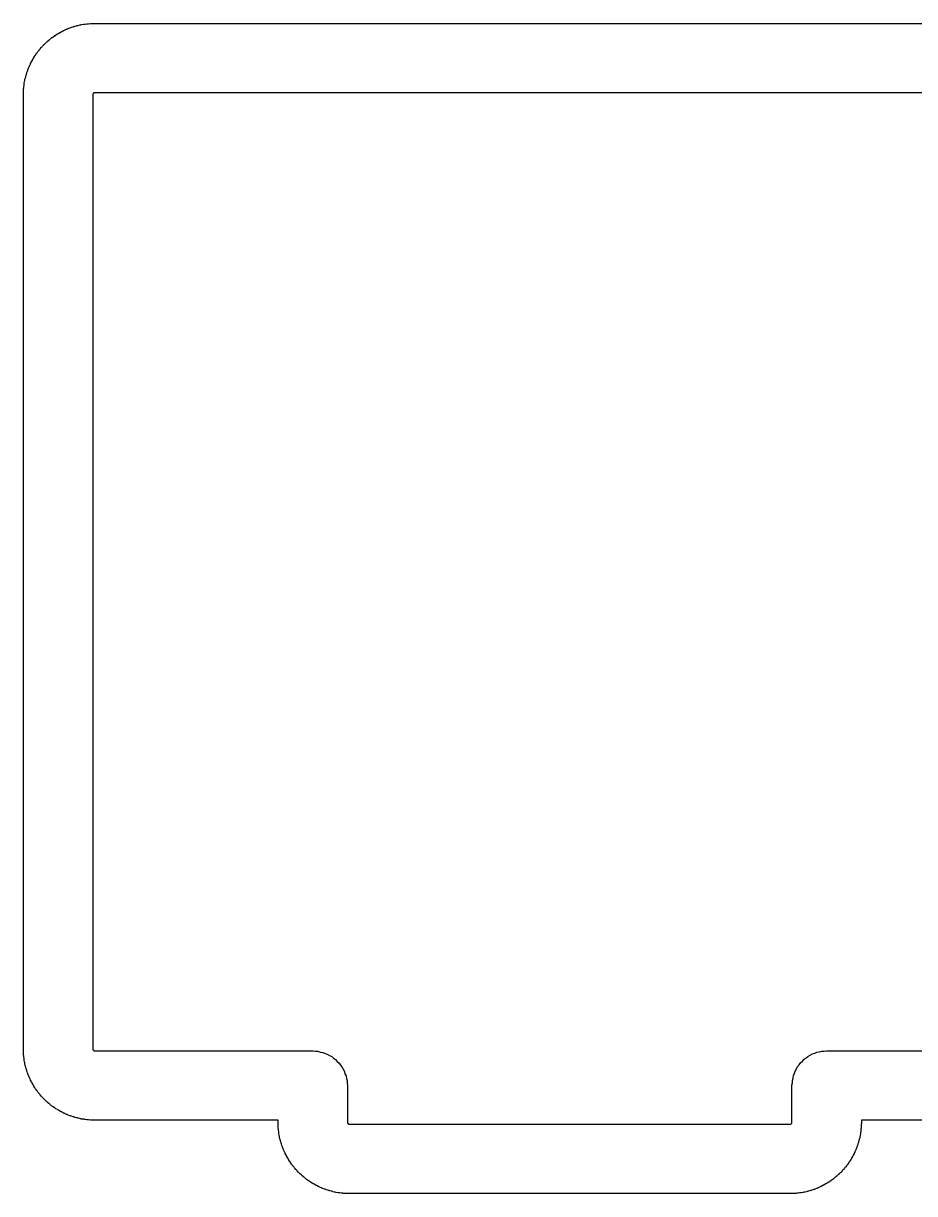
# Model space of a CAD drawing. Extents: x 19 to 282, y -150 to -67.
# Drawn here: x 233.55 to 245.69, y -104 to -88.05 of the extents above; entities that cross this region are included whole.
import ezdxf

# ---------------------------------------------------------------- set-up
doc = ezdxf.new("R2010")
doc.units = 0
doc.layers.add('BLACK', color=7, linetype='CONTINUOUS')

msp = doc.modelspace()

# ---------------------------------------------------------------- linework, layer by layer
at = {"layer": 'BLACK', "linetype": 'CONTINUOUS'}
for p, q in [((234.057, -88.1727), (234.062, -88.1699)), ((234.062, -88.1699), (234.07, -88.1668)), ((234.07, -88.1668), (234.077, -88.1618)), ((234.077, -88.1618), (234.099, -88.1509)), ((234.099, -88.1509), (234.104, -88.1483)), ((234.104, -88.1483), (234.113, -88.1456)), ((234.113, -88.1456), (234.12, -88.141)), ((234.12, -88.141), (234.142, -88.1311)), ((234.142, -88.1311), (234.148, -88.1288)), ((234.148, -88.1288), (234.156, -88.1266)), ((234.156, -88.1266), (234.164, -88.1223)), ((234.164, -88.1223), (234.186, -88.1135)), ((234.186, -88.1135), (234.192, -88.1115)), ((234.192, -88.1115), (234.2, -88.1096)), ((234.2, -88.1096), (234.208, -88.1058)), ((234.208, -88.1058), (234.231, -88.0981)), ((234.231, -88.0981), (234.237, -88.0963)), ((234.237, -88.0963), (234.245, -88.0949)), ((234.245, -88.0949), (234.253, -88.0914)), ((234.253, -88.0914), (234.277, -88.0848)), ((234.277, -88.0848), (234.282, -88.0833)), ((234.282, -88.0833), (234.291, -88.0823)), ((234.291, -88.0823), (234.299, -88.0792)), ((234.299, -88.0792), (234.323, -88.0738)), ((234.323, -88.0738), (234.329, -88.0726)), ((234.329, -88.0726), (234.337, -88.072)), ((234.337, -88.072), (234.346, -88.0693)), ((234.346, -88.0693), (234.37, -88.0651)), ((234.37, -88.0651), (234.376, -88.0641)), ((234.376, -88.0641), (234.384, -88.0639)), ((234.384, -88.0639), (234.393, -88.0616)), ((234.393, -88.0616), (234.417, -88.0586)), ((234.417, -88.0586), (234.423, -88.0579)), ((234.423, -88.0579), (234.432, -88.0582)), ((234.432, -88.0582), (234.441, -88.0563)), ((234.441, -88.0563), (234.465, -88.0545)), ((234.465, -88.0545), (234.471, -88.0541)), ((234.471, -88.0541), (234.48, -88.0548)), ((234.48, -88.0548), (234.488, -88.0533)), ((234.488, -88.0533), (234.513, -88.0527)), ((234.513, -88.0527), (234.519, -88.0526)), ((234.519, -88.0526), (234.522, -88.053)), ((234.522, -88.053), (234.525, -88.0526)), ((234.525, -88.0526), (268.956, -88.0526)), ((233.84, -88.3362), (233.846, -88.3292)), ((233.846, -88.3292), (233.864, -88.3121)), ((233.864, -88.3121), (233.868, -88.3082)), ((233.868, -88.3082), (233.875, -88.3031)), ((233.875, -88.3031), (233.881, -88.2964)), ((233.881, -88.2964), (233.9, -88.2803)), ((233.9, -88.2803), (233.904, -88.2766)), ((233.904, -88.2766), (233.912, -88.2719)), ((233.912, -88.2719), (233.918, -88.2655)), ((233.918, -88.2655), (233.937, -88.2504)), ((233.937, -88.2504), (233.942, -88.2469)), ((233.942, -88.2469), (233.949, -88.2426)), ((233.949, -88.2426), (233.956, -88.2366)), ((233.956, -88.2366), (233.976, -88.2225)), ((233.976, -88.2225), (233.981, -88.2192)), ((233.981, -88.2192), (233.989, -88.2153)), ((233.989, -88.2153), (233.995, -88.2096)), ((233.995, -88.2096), (234.016, -88.1966)), ((234.016, -88.1966), (234.021, -88.1935)), ((234.021, -88.1935), (234.029, -88.19)), ((234.029, -88.19), (234.036, -88.1847)), ((234.036, -88.1847), (234.057, -88.1727)), ((233.71, -88.4952), (233.713, -88.4903)), ((233.713, -88.4903), (233.719, -88.4837)), ((233.719, -88.4837), (233.723, -88.4759)), ((233.723, -88.4759), (233.737, -88.4559)), ((233.737, -88.4559), (233.74, -88.4512)), ((233.74, -88.4512), (233.746, -88.4448)), ((233.746, -88.4448), (233.75, -88.4372)), ((233.75, -88.4372), (233.766, -88.4178)), ((233.766, -88.4178), (233.769, -88.4132)), ((233.769, -88.4132), (233.776, -88.4072)), ((233.776, -88.4072), (233.78, -88.3998)), ((233.78, -88.3998), (233.796, -88.3811)), ((233.796, -88.3811), (233.8, -88.3767)), ((233.8, -88.3767), (233.807, -88.371)), ((233.807, -88.371), (233.812, -88.3637)), ((233.812, -88.3637), (233.829, -88.3458)), ((233.829, -88.3458), (233.833, -88.3416)), ((233.833, -88.3416), (233.84, -88.3362)), ((233.624, -88.6582), (233.629, -88.6506)), ((233.629, -88.6506), (233.631, -88.6423)), ((233.631, -88.6423), (233.641, -88.62)), ((233.641, -88.62), (233.643, -88.6147)), ((233.643, -88.6147), (233.648, -88.6074)), ((233.648, -88.6074), (233.651, -88.5991)), ((233.651, -88.5991), (233.662, -88.5773)), ((233.662, -88.5773), (233.664, -88.5722)), ((233.664, -88.5722), (233.67, -88.5651)), ((233.67, -88.5651), (233.673, -88.557)), ((233.673, -88.557), (233.685, -88.5357)), ((233.685, -88.5357), (233.688, -88.5307)), ((233.688, -88.5307), (233.693, -88.5238)), ((233.693, -88.5238), (233.697, -88.5159)), ((233.697, -88.5159), (233.71, -88.4952)), ((233.574, -88.8231), (233.579, -88.7992)), ((233.579, -88.7992), (233.581, -88.7936)), ((233.581, -88.7936), (233.584, -88.7854)), ((233.584, -88.7854), (233.585, -88.7768)), ((233.585, -88.7768), (233.591, -88.7532)), ((233.591, -88.7532), (233.593, -88.7477)), ((233.593, -88.7477), (233.597, -88.7397)), ((233.597, -88.7397), (233.598, -88.7312)), ((233.598, -88.7312), (233.606, -88.708)), ((233.606, -88.708), (233.608, -88.7025)), ((233.608, -88.7025), (233.612, -88.6948)), ((233.612, -88.6948), (233.614, -88.6863)), ((233.614, -88.6863), (233.622, -88.6635)), ((233.622, -88.6635), (233.624, -88.6582)), ((233.554, -88.9651), (233.556, -88.9405)), ((233.555, -88.974), (233.554, -88.9651)), ((233.556, -88.9405), (233.557, -88.9348)), ((233.557, -88.9348), (233.559, -88.9262)), ((233.559, -88.9173), (233.562, -88.8929)), ((233.559, -88.9262), (233.559, -88.9173)), ((233.562, -88.8872), (233.565, -88.8787)), ((233.562, -88.8929), (233.562, -88.8872)), ((233.565, -88.8699), (233.569, -88.8458)), ((233.565, -88.8787), (233.565, -88.8699)), ((233.569, -88.8458), (233.57, -88.8401)), ((233.57, -88.8401), (233.573, -88.8318)), ((233.573, -88.8318), (233.574, -88.8231)), ((233.553, -88.9827), (233.555, -88.974)), ((233.553, -88.9885), (233.553, -88.9827)), ((233.553, -89.0133), (233.553, -88.9885)), ((233.553, -89.0163), (233.553, -89.0133)), ((233.553, -89.0192), (233.553, -89.0163)), ((233.553, -89.025), (233.553, -89.0192)), ((233.553, -102.025), (233.553, -89.025)), ((234.498, -89.0236), (234.497, -89.0308)), ((234.497, -89.0308), (234.497, -102.019)), ((234.499, -89.017), (234.498, -89.0183)), ((234.498, -89.0183), (234.498, -89.0196)), ((234.498, -89.0196), (234.498, -89.0209)), ((234.498, -89.0209), (234.498, -89.0223)), ((234.498, -89.0223), (234.498, -89.0236)), ((234.5, -89.0145), (234.499, -89.0158)), ((234.499, -89.0158), (234.499, -89.017)), ((234.501, -89.0121), (234.5, -89.0133)), ((234.5, -89.0133), (234.5, -89.0145)), ((234.502, -89.0098), (234.501, -89.0109)), ((234.501, -89.0109), (234.501, -89.0121)), ((234.503, -89.0087), (234.502, -89.0098)), ((234.504, -89.0077), (234.503, -89.0087)), ((234.505, -89.0066), (234.504, -89.0077)), ((234.506, -89.0056), (234.505, -89.0066)), ((234.507, -89.0046), (234.506, -89.0056)), ((234.508, -89.0038), (234.507, -89.0046)), ((234.509, -89.0029), (234.508, -89.0038)), ((234.51, -89.0022), (234.509, -89.0029)), ((234.511, -89.0015), (234.51, -89.0022)), ((234.512, -89.0008), (234.511, -89.0015)), ((234.513, -89.0002), (234.512, -89.0008)), ((234.515, -88.9997), (234.513, -89.0002)), ((234.516, -88.9992), (234.515, -88.9997)), ((234.517, -88.9988), (234.516, -88.9992)), ((234.518, -88.9984), (234.517, -88.9988)), ((234.52, -88.9981), (234.518, -88.9984)), ((234.521, -88.9979), (234.52, -88.9981)), ((234.522, -88.9977), (234.521, -88.9979)), ((234.524, -88.9976), (234.522, -88.9977)), ((234.531, -88.9974), (234.524, -88.9976)), ((268.95, -88.9974), (234.531, -88.9974)), ((233.553, -102.028), (233.553, -102.025)), ((233.553, -102.031), (233.553, -102.028)), ((233.553, -102.037), (233.553, -102.031)), ((233.553, -102.061), (233.553, -102.037)), ((234.497, -102.019), (234.498, -102.026)), ((234.498, -102.026), (234.498, -102.028)), ((234.498, -102.028), (234.498, -102.029)), ((234.498, -102.029), (234.498, -102.03)), ((234.498, -102.03), (234.498, -102.032)), ((234.498, -102.032), (234.499, -102.033)), ((234.499, -102.033), (234.499, -102.034)), ((234.499, -102.034), (234.5, -102.035)), ((234.5, -102.035), (234.5, -102.037)), ((234.5, -102.037), (234.501, -102.038)), ((234.501, -102.038), (234.501, -102.039)), ((234.501, -102.039), (234.502, -102.04)), ((234.502, -102.04), (234.503, -102.041)), ((234.503, -102.041), (234.504, -102.042)), ((234.504, -102.042), (234.505, -102.043)), ((234.505, -102.043), (234.506, -102.044)), ((234.506, -102.044), (234.507, -102.045)), ((233.555, -102.07), (233.553, -102.061)), ((233.554, -102.079), (233.555, -102.07)), ((233.554, -102.085), (233.554, -102.079)), ((233.556, -102.109), (233.554, -102.085)), ((233.558, -102.118), (233.556, -102.109)), ((233.558, -102.127), (233.558, -102.118)), ((233.559, -102.133), (233.558, -102.127)), ((233.562, -102.157), (233.559, -102.133)), ((233.564, -102.166), (233.562, -102.157)), ((233.564, -102.174), (233.564, -102.166)), ((233.565, -102.18), (233.564, -102.174)), ((233.569, -102.204), (233.565, -102.18)), ((234.507, -102.045), (234.508, -102.046)), ((234.508, -102.046), (234.509, -102.047)), ((234.509, -102.047), (234.51, -102.048)), ((234.51, -102.048), (234.511, -102.049)), ((234.511, -102.049), (234.512, -102.049)), ((234.512, -102.049), (234.513, -102.05)), ((234.513, -102.05), (234.515, -102.05)), ((234.515, -102.05), (234.516, -102.051)), ((234.516, -102.051), (234.517, -102.051)), ((234.517, -102.051), (234.518, -102.052)), ((234.518, -102.052), (234.52, -102.052)), ((234.52, -102.052), (234.521, -102.052)), ((234.521, -102.052), (234.522, -102.052)), ((234.522, -102.052), (234.524, -102.052)), ((234.524, -102.052), (234.531, -102.053)), ((234.531, -102.053), (237.493, -102.053)), ((237.493, -102.053), (237.499, -102.053)), ((237.499, -102.053), (237.531, -102.058)), ((237.531, -102.058), (237.563, -102.058)), ((237.563, -102.058), (237.597, -102.068)), ((237.597, -102.068), (237.631, -102.073)), ((237.631, -102.073), (237.661, -102.087)), ((237.661, -102.087), (237.691, -102.096)), ((237.691, -102.096), (237.721, -102.115)), ((237.721, -102.115), (237.753, -102.13)), ((237.753, -102.13), (237.777, -102.151)), ((237.777, -102.151), (237.804, -102.169)), ((237.804, -102.169), (237.827, -102.196)), ((237.827, -102.196), (237.853, -102.219)), ((244.137, -102.214), (244.164, -102.192)), ((244.164, -102.192), (244.187, -102.165)), ((244.187, -102.165), (244.214, -102.148)), ((244.214, -102.148), (244.239, -102.127)), ((244.239, -102.127), (244.271, -102.112)), ((244.271, -102.112), (244.3, -102.094)), ((244.3, -102.094), (244.331, -102.085)), ((244.331, -102.085), (244.361, -102.072)), ((244.361, -102.072), (244.395, -102.067)), ((244.395, -102.067), (244.429, -102.057)), ((244.429, -102.057), (244.461, -102.057)), ((244.461, -102.057), (244.493, -102.053)), ((244.493, -102.053), (261.369, -102.053)), ((233.572, -102.213), (233.569, -102.204)), ((233.573, -102.221), (233.572, -102.213)), ((233.574, -102.227), (233.573, -102.221)), ((233.579, -102.251), (233.574, -102.227)), ((233.582, -102.259), (233.579, -102.251)), ((233.583, -102.268), (233.582, -102.259)), ((233.585, -102.273), (233.583, -102.268)), ((233.591, -102.297), (233.585, -102.273)), ((233.595, -102.305), (233.591, -102.297)), ((233.596, -102.313), (233.595, -102.305)), ((233.598, -102.319), (233.596, -102.313)), ((233.606, -102.342), (233.598, -102.319)), ((233.61, -102.35), (233.606, -102.342)), ((233.611, -102.358), (233.61, -102.35)), ((233.614, -102.364), (233.611, -102.358)), ((237.853, -102.219), (237.87, -102.246)), ((237.87, -102.246), (237.891, -102.27)), ((237.891, -102.27), (237.906, -102.302)), ((237.906, -102.302), (237.925, -102.332)), ((237.925, -102.332), (237.933, -102.363)), ((237.933, -102.363), (237.947, -102.392)), ((244.041, -102.387), (244.055, -102.358)), ((244.055, -102.358), (244.064, -102.327)), ((244.064, -102.327), (244.083, -102.297)), ((244.083, -102.297), (244.098, -102.266)), ((244.098, -102.266), (244.12, -102.241)), ((244.12, -102.241), (244.137, -102.214)), ((233.622, -102.386), (233.614, -102.364)), ((233.627, -102.394), (233.622, -102.386)), ((233.629, -102.402), (233.627, -102.394)), ((233.631, -102.408), (233.629, -102.402)), ((233.641, -102.43), (233.631, -102.408)), ((233.646, -102.437), (233.641, -102.43)), ((233.648, -102.446), (233.646, -102.437)), ((233.651, -102.451), (233.648, -102.446)), ((233.662, -102.473), (233.651, -102.451)), ((233.667, -102.48), (233.662, -102.473)), ((233.67, -102.488), (233.667, -102.48)), ((233.673, -102.493), (233.67, -102.488)), ((233.685, -102.514), (233.673, -102.493)), ((233.69, -102.521), (233.685, -102.514)), ((233.694, -102.529), (233.69, -102.521)), ((237.947, -102.392), (237.952, -102.427)), ((237.952, -102.427), (237.961, -102.461)), ((237.961, -102.461), (237.961, -102.493)), ((237.961, -102.493), (237.966, -102.525)), ((244.021, -102.519), (244.026, -102.487)), ((244.021, -102.525), (244.021, -102.519)), ((244.026, -102.455), (244.036, -102.422)), ((244.026, -102.487), (244.026, -102.455)), ((244.036, -102.422), (244.041, -102.387)), ((233.697, -102.534), (233.694, -102.529)), ((233.71, -102.555), (233.697, -102.534)), ((233.715, -102.561), (233.71, -102.555)), ((233.719, -102.569), (233.715, -102.561)), ((233.722, -102.574), (233.719, -102.569)), ((233.737, -102.594), (233.722, -102.574)), ((233.743, -102.601), (233.737, -102.594)), ((233.747, -102.608), (233.743, -102.601)), ((233.75, -102.613), (233.747, -102.608)), ((233.766, -102.632), (233.75, -102.613)), ((233.772, -102.638), (233.766, -102.632)), ((233.777, -102.646), (233.772, -102.638)), ((233.78, -102.65), (233.777, -102.646)), ((233.796, -102.669), (233.78, -102.65)), ((233.803, -102.675), (233.796, -102.669)), ((233.808, -102.682), (233.803, -102.675)), ((237.966, -102.525), (237.966, -103.019)), ((244.021, -103.019), (244.021, -102.525)), ((233.812, -102.686), (233.808, -102.682)), ((233.829, -102.704), (233.812, -102.686)), ((233.836, -102.71), (233.829, -102.704)), ((233.842, -102.717), (233.836, -102.71)), ((233.846, -102.721), (233.842, -102.717)), ((233.864, -102.738), (233.846, -102.721)), ((233.871, -102.743), (233.864, -102.738)), ((233.877, -102.75), (233.871, -102.743)), ((233.881, -102.754), (233.877, -102.75)), ((233.9, -102.77), (233.881, -102.754)), ((233.907, -102.774), (233.9, -102.77)), ((233.913, -102.781), (233.907, -102.774)), ((233.918, -102.784), (233.913, -102.781)), ((233.937, -102.8), (233.918, -102.784)), ((233.945, -102.804), (233.937, -102.8)), ((233.951, -102.81), (233.945, -102.804)), ((233.956, -102.813), (233.951, -102.81)), ((233.976, -102.828), (233.956, -102.813)), ((233.984, -102.831), (233.976, -102.828)), ((233.99, -102.837), (233.984, -102.831)), ((233.995, -102.84), (233.99, -102.837)), ((234.016, -102.853), (233.995, -102.84)), ((234.024, -102.857), (234.016, -102.853)), ((234.031, -102.862), (234.024, -102.857)), ((234.036, -102.865), (234.031, -102.862)), ((234.057, -102.877), (234.036, -102.865)), ((234.065, -102.88), (234.057, -102.877)), ((234.072, -102.886), (234.065, -102.88)), ((234.077, -102.888), (234.072, -102.886)), ((234.099, -102.899), (234.077, -102.888)), ((234.107, -102.902), (234.099, -102.899)), ((234.115, -102.907), (234.107, -102.902)), ((234.12, -102.909), (234.115, -102.907)), ((234.142, -102.919), (234.12, -102.909)), ((234.151, -102.921), (234.142, -102.919)), ((234.158, -102.926), (234.151, -102.921)), ((234.164, -102.928), (234.158, -102.926)), ((234.186, -102.936), (234.164, -102.928)), ((234.195, -102.938), (234.186, -102.936)), ((234.203, -102.942), (234.195, -102.938)), ((234.208, -102.944), (234.203, -102.942)), ((234.231, -102.952), (234.208, -102.944)), ((234.24, -102.953), (234.231, -102.952)), ((234.248, -102.957), (234.24, -102.953)), ((234.253, -102.959), (234.248, -102.957)), ((234.277, -102.965), (234.253, -102.959)), ((234.285, -102.966), (234.277, -102.965)), ((234.294, -102.969), (234.285, -102.966)), ((234.299, -102.971), (234.294, -102.969)), ((234.323, -102.976), (234.299, -102.971)), ((234.332, -102.977), (234.323, -102.976)), ((234.34, -102.98), (234.332, -102.977)), ((234.346, -102.981), (234.34, -102.98)), ((234.37, -102.985), (234.346, -102.981)), ((234.379, -102.985), (234.37, -102.985)), ((234.387, -102.988), (234.379, -102.985)), ((234.393, -102.988), (234.387, -102.988)), ((234.417, -102.991), (234.393, -102.988)), ((234.426, -102.991), (234.417, -102.991)), ((234.435, -102.993), (234.426, -102.991)), ((234.441, -102.994), (234.435, -102.993)), ((234.465, -102.996), (234.441, -102.994)), ((234.474, -102.995), (234.465, -102.996)), ((234.483, -102.997), (234.474, -102.995)), ((234.489, -102.997), (234.483, -102.997)), ((234.513, -102.997), (234.489, -102.997)), ((234.516, -102.997), (234.513, -102.997)), ((234.519, -102.997), (234.516, -102.997)), ((234.525, -102.997), (234.519, -102.997)), ((237.021, -102.997), (234.525, -102.997)), ((237.021, -103.025), (237.021, -102.997)), ((260.897, -102.997), (244.966, -102.997)), ((244.966, -102.997), (244.966, -103.025)), ((237.021, -103.028), (237.021, -103.025)), ((237.021, -103.031), (237.021, -103.028)), ((237.021, -103.037), (237.021, -103.031)), ((237.022, -103.062), (237.021, -103.037)), ((237.023, -103.07), (237.022, -103.062)), ((237.022, -103.079), (237.023, -103.07)), ((237.023, -103.085), (237.022, -103.079)), ((237.025, -103.109), (237.023, -103.085)), ((237.026, -103.118), (237.025, -103.109)), ((237.026, -103.127), (237.026, -103.118)), ((237.027, -103.133), (237.026, -103.127)), ((237.03, -103.157), (237.027, -103.133)), ((237.032, -103.166), (237.03, -103.157)), ((237.966, -103.019), (237.966, -103.026)), ((237.966, -103.026), (237.966, -103.028)), ((237.966, -103.028), (237.966, -103.029)), ((237.966, -103.029), (237.966, -103.03)), ((237.966, -103.03), (237.967, -103.032)), ((237.967, -103.032), (237.967, -103.033)), ((237.967, -103.033), (237.967, -103.034)), ((237.967, -103.034), (237.968, -103.035)), ((237.968, -103.035), (237.968, -103.037)), ((237.968, -103.037), (237.969, -103.038)), ((237.969, -103.038), (237.97, -103.039)), ((237.97, -103.039), (237.97, -103.04)), ((237.97, -103.04), (237.971, -103.041)), ((237.971, -103.041), (237.972, -103.042)), ((237.972, -103.042), (237.973, -103.043)), ((237.973, -103.043), (237.974, -103.044)), ((237.974, -103.044), (237.975, -103.045)), ((237.975, -103.045), (237.976, -103.046)), ((237.976, -103.046), (237.977, -103.047)), ((237.977, -103.047), (237.978, -103.048)), ((237.978, -103.048), (237.979, -103.049)), ((237.979, -103.049), (237.98, -103.049)), ((237.98, -103.049), (237.982, -103.05)), ((237.982, -103.05), (237.983, -103.05)), ((237.983, -103.05), (237.984, -103.051)), ((237.984, -103.051), (237.985, -103.051)), ((237.985, -103.051), (237.987, -103.052)), ((237.987, -103.052), (237.988, -103.052)), ((237.988, -103.052), (237.989, -103.052)), ((237.989, -103.052), (237.991, -103.052)), ((237.991, -103.052), (237.992, -103.052)), ((237.992, -103.052), (237.999, -103.053)), ((237.999, -103.053), (243.987, -103.053)), ((243.987, -103.053), (243.995, -103.052)), ((243.995, -103.052), (243.996, -103.052)), ((243.996, -103.052), (243.997, -103.052)), ((243.997, -103.052), (243.999, -103.052)), ((243.999, -103.052), (244, -103.052)), ((244, -103.052), (244.001, -103.051)), ((244.001, -103.051), (244.002, -103.051)), ((244.002, -103.051), (244.004, -103.05)), ((244.004, -103.05), (244.005, -103.05)), ((244.005, -103.05), (244.006, -103.049)), ((244.006, -103.049), (244.007, -103.049)), ((244.007, -103.049), (244.008, -103.048)), ((244.008, -103.048), (244.01, -103.047)), ((244.01, -103.047), (244.011, -103.046)), ((244.011, -103.046), (244.012, -103.045)), ((244.012, -103.045), (244.013, -103.044)), ((244.013, -103.044), (244.014, -103.043)), ((244.014, -103.042), (244.015, -103.041)), ((244.014, -103.043), (244.014, -103.042)), ((244.015, -103.041), (244.016, -103.04)), ((244.016, -103.04), (244.017, -103.039)), ((244.017, -103.038), (244.018, -103.037)), ((244.017, -103.039), (244.017, -103.038)), ((244.018, -103.037), (244.019, -103.035)), ((244.019, -103.033), (244.02, -103.032)), ((244.019, -103.034), (244.019, -103.033)), ((244.019, -103.035), (244.019, -103.034)), ((244.02, -103.029), (244.021, -103.028)), ((244.02, -103.03), (244.02, -103.029)), ((244.02, -103.032), (244.02, -103.03)), ((244.021, -103.026), (244.021, -103.019)), ((244.021, -103.028), (244.021, -103.026)), ((244.957, -103.157), (244.956, -103.163)), ((244.96, -103.133), (244.957, -103.157)), ((244.961, -103.115), (244.959, -103.124)), ((244.959, -103.124), (244.96, -103.133)), ((244.962, -103.109), (244.961, -103.115)), ((244.964, -103.085), (244.962, -103.109)), ((244.965, -103.067), (244.963, -103.076)), ((244.963, -103.076), (244.964, -103.085)), ((244.966, -103.031), (244.965, -103.034)), ((244.965, -103.034), (244.966, -103.037)), ((244.966, -103.037), (244.965, -103.061)), ((244.965, -103.061), (244.965, -103.067)), ((244.966, -103.025), (244.966, -103.031)), ((237.032, -103.174), (237.032, -103.166)), ((237.033, -103.18), (237.032, -103.174)), ((237.038, -103.204), (237.033, -103.18)), ((237.04, -103.213), (237.038, -103.204)), ((237.041, -103.221), (237.04, -103.213)), ((237.042, -103.227), (237.041, -103.221)), ((237.047, -103.251), (237.042, -103.227)), ((237.051, -103.259), (237.047, -103.251)), ((237.052, -103.268), (237.051, -103.259)), ((237.053, -103.273), (237.052, -103.268)), ((237.06, -103.297), (237.053, -103.273)), ((237.063, -103.305), (237.06, -103.297)), ((237.065, -103.313), (237.063, -103.305)), ((237.066, -103.319), (237.065, -103.313)), ((237.074, -103.342), (237.066, -103.319)), ((244.92, -103.319), (244.912, -103.342)), ((244.922, -103.31), (244.92, -103.319)), ((244.925, -103.302), (244.922, -103.31)), ((244.927, -103.297), (244.925, -103.302)), ((244.933, -103.273), (244.927, -103.297)), ((244.935, -103.265), (244.933, -103.273)), ((244.938, -103.256), (244.935, -103.265)), ((244.939, -103.251), (244.938, -103.256)), ((244.944, -103.227), (244.939, -103.251)), ((244.945, -103.218), (244.944, -103.227)), ((244.948, -103.21), (244.945, -103.218)), ((244.949, -103.204), (244.948, -103.21)), ((244.953, -103.18), (244.949, -103.204)), ((244.956, -103.163), (244.953, -103.171)), ((244.953, -103.171), (244.953, -103.18)), ((237.078, -103.35), (237.074, -103.342)), ((237.08, -103.358), (237.078, -103.35)), ((237.082, -103.364), (237.08, -103.358)), ((237.091, -103.386), (237.082, -103.364)), ((237.095, -103.394), (237.091, -103.386)), ((237.097, -103.402), (237.095, -103.394)), ((237.099, -103.408), (237.097, -103.402)), ((237.109, -103.43), (237.099, -103.408)), ((237.114, -103.437), (237.109, -103.43)), ((237.117, -103.446), (237.114, -103.437)), ((237.119, -103.451), (237.117, -103.446)), ((237.13, -103.473), (237.119, -103.451)), ((237.135, -103.48), (237.13, -103.473)), ((244.854, -103.478), (244.849, -103.485)), ((244.856, -103.473), (244.854, -103.478)), ((244.867, -103.451), (244.856, -103.473)), ((244.87, -103.443), (244.867, -103.451)), ((244.875, -103.435), (244.87, -103.443)), ((244.877, -103.43), (244.875, -103.435)), ((244.887, -103.408), (244.877, -103.43)), ((244.889, -103.399), (244.887, -103.408)), ((244.894, -103.392), (244.889, -103.399)), ((244.896, -103.386), (244.894, -103.392)), ((244.905, -103.364), (244.896, -103.386)), ((244.907, -103.355), (244.905, -103.364)), ((244.911, -103.347), (244.907, -103.355)), ((244.912, -103.342), (244.911, -103.347)), ((237.138, -103.488), (237.135, -103.48)), ((237.141, -103.493), (237.138, -103.488)), ((237.153, -103.514), (237.141, -103.493)), ((237.158, -103.521), (237.153, -103.514)), ((237.162, -103.529), (237.158, -103.521)), ((237.165, -103.534), (237.162, -103.529)), ((237.178, -103.555), (237.165, -103.534)), ((237.184, -103.561), (237.178, -103.555)), ((237.187, -103.569), (237.184, -103.561)), ((237.191, -103.574), (237.187, -103.569)), ((237.205, -103.594), (237.191, -103.574)), ((237.211, -103.601), (237.205, -103.594)), ((237.215, -103.608), (237.211, -103.601)), ((237.219, -103.613), (237.215, -103.608)), ((237.234, -103.632), (237.219, -103.613)), ((237.24, -103.638), (237.234, -103.632)), ((237.245, -103.646), (237.24, -103.638)), ((244.749, -103.637), (244.743, -103.643)), ((244.753, -103.632), (244.749, -103.637)), ((244.768, -103.613), (244.753, -103.632)), ((244.772, -103.605), (244.768, -103.613)), ((244.778, -103.599), (244.772, -103.605)), ((244.782, -103.594), (244.778, -103.599)), ((244.796, -103.574), (244.782, -103.594)), ((244.8, -103.566), (244.796, -103.574)), ((244.805, -103.56), (244.8, -103.566)), ((244.809, -103.555), (244.805, -103.56)), ((244.822, -103.534), (244.809, -103.555)), ((244.825, -103.526), (244.822, -103.534)), ((244.831, -103.519), (244.825, -103.526)), ((244.834, -103.514), (244.831, -103.519)), ((244.846, -103.493), (244.834, -103.514)), ((244.849, -103.485), (244.846, -103.493)), ((237.249, -103.65), (237.245, -103.646)), ((237.265, -103.669), (237.249, -103.65)), ((237.271, -103.675), (237.265, -103.669)), ((237.276, -103.682), (237.271, -103.675)), ((237.28, -103.686), (237.276, -103.682)), ((237.297, -103.704), (237.28, -103.686)), ((237.304, -103.71), (237.297, -103.704)), ((237.31, -103.717), (237.304, -103.71)), ((237.314, -103.721), (237.31, -103.717)), ((237.332, -103.738), (237.314, -103.721)), ((237.339, -103.743), (237.332, -103.738)), ((237.345, -103.75), (237.339, -103.743)), ((237.349, -103.754), (237.345, -103.75)), ((237.368, -103.77), (237.349, -103.754)), ((237.375, -103.774), (237.368, -103.77)), ((237.382, -103.781), (237.375, -103.774)), ((237.386, -103.784), (237.382, -103.781)), ((237.405, -103.8), (237.386, -103.784)), ((244.6, -103.784), (244.581, -103.8)), ((244.607, -103.778), (244.6, -103.784)), ((244.614, -103.773), (244.607, -103.778)), ((244.618, -103.77), (244.614, -103.773)), ((244.637, -103.754), (244.618, -103.77)), ((244.643, -103.747), (244.637, -103.754)), ((244.65, -103.742), (244.643, -103.747)), ((244.655, -103.738), (244.65, -103.742)), ((244.672, -103.721), (244.655, -103.738)), ((244.678, -103.714), (244.672, -103.721)), ((244.685, -103.708), (244.678, -103.714)), ((244.689, -103.704), (244.685, -103.708)), ((244.706, -103.686), (244.689, -103.704)), ((244.711, -103.679), (244.706, -103.686)), ((244.718, -103.673), (244.711, -103.679)), ((244.722, -103.669), (244.718, -103.673)), ((244.738, -103.65), (244.722, -103.669)), ((244.743, -103.643), (244.738, -103.65)), ((237.413, -103.804), (237.405, -103.8)), ((237.419, -103.81), (237.413, -103.804)), ((237.424, -103.813), (237.419, -103.81)), ((237.444, -103.828), (237.424, -103.813)), ((237.452, -103.831), (237.444, -103.828)), ((237.459, -103.837), (237.452, -103.831)), ((237.463, -103.84), (237.459, -103.837)), ((237.484, -103.853), (237.463, -103.84)), ((237.492, -103.857), (237.484, -103.853)), ((237.499, -103.862), (237.492, -103.857)), ((237.504, -103.865), (237.499, -103.862)), ((237.525, -103.877), (237.504, -103.865)), ((237.533, -103.88), (237.525, -103.877)), ((237.54, -103.886), (237.533, -103.88)), ((237.546, -103.888), (237.54, -103.886)), ((237.567, -103.899), (237.546, -103.888)), ((237.576, -103.902), (237.567, -103.899)), ((237.583, -103.907), (237.576, -103.902)), ((237.588, -103.909), (237.583, -103.907)), ((237.611, -103.919), (237.588, -103.909)), ((237.619, -103.921), (237.611, -103.919)), ((237.626, -103.926), (237.619, -103.921)), ((237.632, -103.928), (237.626, -103.926)), ((237.655, -103.936), (237.632, -103.928)), ((237.663, -103.938), (237.655, -103.936)), ((237.671, -103.942), (237.663, -103.938)), ((237.676, -103.944), (237.671, -103.942)), ((237.699, -103.952), (237.676, -103.944)), ((237.708, -103.953), (237.699, -103.952)), ((237.716, -103.957), (237.708, -103.953)), ((237.721, -103.959), (237.716, -103.957)), ((244.273, -103.955), (244.265, -103.959)), ((244.282, -103.954), (244.273, -103.955)), ((244.287, -103.952), (244.282, -103.954)), ((244.31, -103.944), (244.287, -103.952)), ((244.318, -103.94), (244.31, -103.944)), ((244.327, -103.939), (244.318, -103.94)), ((244.332, -103.936), (244.327, -103.939)), ((244.355, -103.928), (244.332, -103.936)), ((244.362, -103.923), (244.355, -103.928)), ((244.371, -103.921), (244.362, -103.923)), ((244.376, -103.919), (244.371, -103.921)), ((244.398, -103.909), (244.376, -103.919)), ((244.406, -103.904), (244.398, -103.909)), ((244.414, -103.902), (244.406, -103.904)), ((244.419, -103.899), (244.414, -103.902)), ((244.441, -103.888), (244.419, -103.899)), ((244.448, -103.883), (244.441, -103.888)), ((244.456, -103.88), (244.448, -103.883)), ((244.461, -103.877), (244.456, -103.88)), ((244.483, -103.865), (244.461, -103.877)), ((244.489, -103.86), (244.483, -103.865)), ((244.497, -103.856), (244.489, -103.86)), ((244.502, -103.853), (244.497, -103.856)), ((244.523, -103.84), (244.502, -103.853)), ((244.53, -103.835), (244.523, -103.84)), ((244.538, -103.831), (244.53, -103.835)), ((244.542, -103.828), (244.538, -103.831)), ((244.562, -103.813), (244.542, -103.828)), ((244.569, -103.807), (244.562, -103.813)), ((244.576, -103.803), (244.569, -103.807)), ((244.581, -103.8), (244.576, -103.803)), ((237.745, -103.965), (237.721, -103.959)), ((237.754, -103.966), (237.745, -103.965)), ((237.762, -103.969), (237.754, -103.966)), ((237.767, -103.971), (237.762, -103.969)), ((237.791, -103.976), (237.767, -103.971)), ((237.8, -103.977), (237.791, -103.976)), ((237.808, -103.98), (237.8, -103.977)), ((237.814, -103.981), (237.808, -103.98)), ((237.838, -103.985), (237.814, -103.981)), ((237.847, -103.985), (237.838, -103.985)), ((237.855, -103.988), (237.847, -103.985)), ((237.861, -103.988), (237.855, -103.988)), ((237.886, -103.991), (237.861, -103.988)), ((237.894, -103.991), (237.886, -103.991)), ((237.903, -103.993), (237.894, -103.991)), ((237.909, -103.994), (237.903, -103.993)), ((237.933, -103.996), (237.909, -103.994)), ((237.942, -103.995), (237.933, -103.996)), ((237.951, -103.997), (237.942, -103.995)), ((237.957, -103.997), (237.951, -103.997)), ((237.982, -103.997), (237.957, -103.997)), ((237.985, -103.997), (237.982, -103.997)), ((237.987, -103.997), (237.985, -103.997)), ((237.993, -103.997), (237.987, -103.997)), ((243.993, -103.997), (237.993, -103.997)), ((243.996, -103.997), (243.993, -103.997)), ((243.999, -103.997), (243.996, -103.997)), ((244.005, -103.997), (243.999, -103.997)), ((244.03, -103.997), (244.005, -103.997)), ((244.038, -103.995), (244.03, -103.997)), ((244.047, -103.996), (244.038, -103.995)), ((244.053, -103.996), (244.047, -103.996)), ((244.078, -103.994), (244.053, -103.996)), ((244.086, -103.992), (244.078, -103.994)), ((244.095, -103.992), (244.086, -103.992)), ((244.101, -103.991), (244.095, -103.992)), ((244.125, -103.988), (244.101, -103.991)), ((244.134, -103.986), (244.125, -103.988)), ((244.143, -103.986), (244.134, -103.986)), ((244.148, -103.985), (244.143, -103.986)), ((244.172, -103.981), (244.148, -103.985)), ((244.181, -103.978), (244.172, -103.981)), ((244.19, -103.977), (244.181, -103.978)), ((244.195, -103.976), (244.19, -103.977)), ((244.219, -103.971), (244.195, -103.976)), ((244.227, -103.968), (244.219, -103.971)), ((244.236, -103.967), (244.227, -103.968)), ((244.241, -103.965), (244.236, -103.967)), ((244.265, -103.959), (244.241, -103.965))]:
    msp.add_line(p, q, dxfattribs=at)

doc.saveas('drawing.dxf')
